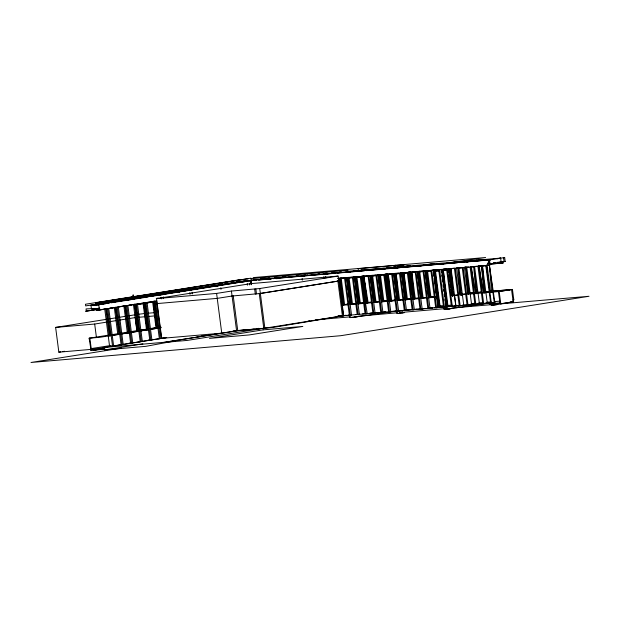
<?xml version="1.0" encoding="UTF-8"?>
<svg xmlns="http://www.w3.org/2000/svg" width="620" height="620" viewBox="0 0 620 620"><rect width="100%" height="100%" fill="white"/><g stroke="black" fill="none" stroke-linecap="round" stroke-linejoin="round"><path stroke-width="0.93" d="M251.557 284.084L251.077 280.411L254.665 279.845L490.412 259.718L486.452 265.608L485.801 265.693L337.559 278.504M393.413 267.429L395.281 265.112L395.552 267.243M401.93 266.778L403.713 264.748L358.151 268.685L358.391 270.537L406.441 266.236M134.78 296.616L133.083 297.422L132.804 295.283L133.292 294.787L133.556 296.81M394.622 268.142L404.589 264.67L394.514 268.166L394.46 267.755M465.473 267.282L465.845 267.158L469.077 292.09M489.11 265.213L490.04 265.058L489.769 262.958L487.839 263.097M476.307 304.226L475.842 304.366L470.983 266.972L475.742 293.733L476.819 293.562L474.571 266.399L479.43 303.8L474.959 304.443L470.1 267.05L472.432 266.678M499.34 262.407L501.138 262.035L500.627 258.091L478.919 259.974M99.293 309.21L96.441 309.752L96.519 310.318L97.549 310.24M156.294 298.414L158.193 298.057M240.847 282.402L246.551 281.317L239.863 282.356M175.258 340.884L145.785 346.347L104.85 349.882L104.54 347.448M197.121 336.838L199.02 336.482M200.919 336.133L202.825 335.784M414.501 309.504L412.168 309.868L407.309 272.474L408.611 272.265L410.549 287.145L408.611 272.265M465.798 267.251L468.464 266.925M478.919 266.189L477.95 266.368L482.81 303.761L486.398 303.196M497.031 258.749L500.627 258.091M103.463 348.649L93.078 350.315L104.842 349.161M250.868 284.154L250.387 280.48L247.45 280.736L95.635 303.544L95.55 302.87L250.891 278.178L251.201 280.55L256.641 280.085L254.719 280.248M105.881 301.281L136.501 296.554L135.424 296.732M134.587 296.724L165.207 291.997L164.13 292.167M163.292 292.16L193.913 287.44L192.835 287.61M191.999 287.603L222.619 282.883L221.542 283.053M220.704 283.046L248.333 278.659L247.303 278.744M106.718 301.289L107.795 301.119L95.542 302.847M246.752 280.527L240.072 281.589L246.435 281.1M250.387 280.48L96.147 304.792L247.45 280.736L247.504 281.139M95.775 305.234L105.648 303.661L94.852 304.598M107.221 303.413L109.128 303.11M111.042 302.808L148.258 296.903M150.164 296.592L237.956 282.658M246.938 281.224L256.595 279.814M260.4 279.209L263.26 278.752M249.194 280.984L256.525 279.953M260.338 279.349L264.143 278.744M276.442 278.365L278.334 278.062M282.108 277.466L285.882 276.861M282.061 277.605L285.836 277.001M156.55 298.608L216.597 293.415L221.758 333.165L161.712 338.349L156.55 298.608L250.914 283.619L338.078 276.078L338.729 281.046L260.353 293.493L232.074 296.019M303.769 275.729L307.536 275.125M307.489 275.264L301.832 276.163L321.129 274.505M311.263 274.668L313.154 274.365M97.061 309.45L85.63 311.271L99.704 309.086M96.519 310.326L104.741 309.024L109.6 346.417L113.623 345.991L108.764 308.597L108.097 308.621M109.593 308.249L115.39 307.334L119.916 334.203M118.218 306.885L123.884 305.978L127.379 332.94M128.735 305.211L131.564 304.761M136.95 331.421L133.447 304.459L134.525 304.288L139.058 331.158L138.818 329.305M97.278 310.279L106.617 308.861L110.158 335.815M109.546 308.334L116.188 307.342L121.078 344.728M118.218 306.954L124.504 305.954M125.356 305.885L125.759 305.823L130.65 343.209M127.24 305.583L135.323 304.296L140.221 341.69M137.663 303.932L144.491 302.847L147.994 329.801M146.374 302.545L154.465 301.258L159.356 338.652M323.539 274.288L329.197 273.389M332.026 272.94L334.862 272.49M98.394 310.163L156.604 300.995L161.464 338.388L158.518 338.644M325.376 274.133L329.15 273.529M331.979 273.079L335.753 272.482M137.733 304.389L144.561 303.366L137.725 304.451M347.084 272.257L358.406 270.46M348.921 272.095L362.088 270.002M216.597 293.415L231.431 291.059L259.71 288.533L338.078 276.078M409.355 265.771L394.173 268.181L404.829 266.522M396.017 268.026L410.525 265.724M417.725 266.151L432.233 263.841M339.954 278.682L339.256 278.791L344.658 278.326M340.155 278.651L344.79 278.24M352.439 277.125L346.704 277.621L351.517 315.022L350.261 315.224L345.402 277.83L348.068 277.427M419.562 265.988L434.744 263.578M358.112 314.542L353.253 277.148L360.29 276.45M362.894 276.187L361.103 276.474L367.218 313.666M361.259 276.892L362.289 276.729M441.269 264.112L458.289 261.539L443.106 263.957M373.806 313.185L368.954 275.792L370.249 275.582L375.061 312.984M386.454 274.087L383.764 274.513L388.624 311.906L390.957 311.535L389.213 311.69M391.84 311.457L389.507 311.829L384.648 274.435L386.446 274.149M384.803 274.854L385.834 274.691M465.76 261.927L481.833 259.509L466.651 261.919M391.887 274.172L386.345 274.722L391.755 274.257M397.358 311.155L392.499 273.753L394.832 273.389L398.335 300.344L396.165 274.125M91.233 349.378L58.846 352.175L55.63 327.406L107.996 319.091M109.903 318.788L127.046 316.068M128.945 315.766L135.609 314.704M138.469 314.255L145.142 313.472M399.729 273.49L394.196 274.04L399.598 273.575M405.201 310.473L400.35 273.079L406.48 272.451M407.309 272.474L410.006 272.048M407.58 272.808L402.047 273.366L407.449 272.901M416.64 309.225L413.052 309.791L408.193 272.397L409.99 272.118M408.347 272.815L409.378 272.653M488.358 260.044L504.672 257.533L505.184 261.477L488.87 263.981L488.568 261.617M418.376 271.351L415.16 271.8L420.019 309.194L424.491 308.543M418.639 271.862L417.74 272.01L423.15 271.537M428.753 308.435L423.894 271.041L430.931 270.343M423.894 271.041L426.56 270.646L429.993 297.081L434.496 296.693M433.55 270.01L430.861 270.436L435.713 307.838L438.046 307.466L436.759 293.973M55.63 327.406L94.682 324.035L116.397 320.587M119.234 320.137L127.728 318.788M129.619 318.486L135.284 317.587L137.012 330.925M443.602 305.846L439.022 306.241L434.465 271.165L439.541 270.692M449.5 268.677L451.027 268.437L455.886 305.831L451.414 306.481L446.555 269.08M458.878 267.755L455.289 268.328L460.141 305.722L463.737 305.156L458.878 267.755L461.125 294.919L460.048 295.089L456.591 268.119M451.941 305.094L446.873 305.567L442.316 270.49L447.384 270.018M468.085 294.314L465.845 267.158L462.257 267.724L467.108 305.118L471.58 304.474L466.728 267.081L468.968 294.237L467.891 294.407L464.434 267.445M473.649 266.569L472.618 266.74L478.02 266.267M482.422 265.724L484.67 292.88L483.592 293.051L478.834 266.29L483.693 303.684L487.281 303.118L482.422 265.724L477.95 266.368L481.539 265.802L484.53 288.812M494.52 303.901L500.317 303.49L495.14 304.312L489.389 265.12L485.801 265.693L490.66 303.087L494.9 302.459L493.218 302.606L493.528 305.04M489.909 264.182L503.316 262.958L489.854 264.12M91.094 350.486L89.125 338.226L109.128 335.048M111.77 334.684L118.459 333.622M121.295 333.173L127.224 332.18M130.82 331.661L137.702 330.514M140.345 330.15L147.049 329.081M149.908 328.631L156.751 327.492M140.244 330.437L147.924 329.282L140.236 330.499M150.668 328.786L157.495 327.763L150.66 328.848M159.379 327.461L161.084 327.19M129.541 332.599L100.014 337.288L89.125 338.226M131.448 332.297L139.066 331.088M140.972 330.786L142.879 330.483M144.785 330.181L146.684 329.871M152.404 328.964L155.008 328.631M111.6 335.583L119.73 334.296L118.846 334.374L115.39 307.334M120.799 334.126L129.293 332.777L128.41 332.855L124.953 305.807L126.387 305.66M130.735 332.545L138.865 331.258L137.981 331.336L134.525 304.288M140.306 331.026L148.436 329.739L144.894 302.777L145.964 302.684L150.815 340.086L147.878 340.334L149.978 340.078M150.373 329.422L157.999 328.213L154.465 301.258M159.449 327.988L161.154 327.716M348.153 304.156L342.62 304.707L348.022 304.242M356.004 303.474L350.471 304.033L355.872 303.56M366.234 303.196L362.406 276.264L365.909 303.226L366.939 303.056L363.436 276.101M58.846 352.175L60.744 351.873M62.651 351.571L64.558 351.269M390.763 311.628L389.406 301.196L390.484 301.026L388.314 274.8M91.218 348.603L110.283 345.572M398.614 310.953L397.257 300.514L398.66 300.32L395.227 273.877M109.6 346.417L110.678 346.247M138.306 341.86L139.384 341.69M166.098 337.582L102.695 347.611L102.936 349.463M166.702 337.575L104.315 347.471L164.362 342.279L237.747 330.623L264.872 328.274L259.71 288.533M406.457 310.271L405.1 299.84L406.511 299.638L403.078 273.203M408.193 272.397L412.951 299.158L414.361 298.956L410.928 272.521L409.897 272.684L415.299 272.219M426.645 297.368L421.112 297.925L426.514 297.453M90.722 350.517L103.393 348.541M429.993 297.081L428.955 297.244L435.263 296.701M436.162 296.554L436.689 297.026L436.069 289.54M104.85 349.882L142.894 343.844M121.474 348.115L31 362.483L340.667 335.714L589 296.275L451.879 308.055M458.436 294.771L453.716 295.469L454.452 295.399L455.808 305.838M462.071 294.19L466.1 293.5M257.021 328.647L258.928 328.344M308.101 321.067L309.659 320.827M260.09 328.848L187.341 340.403L163.649 342.457L236.398 330.902L273.707 327.321L345.999 315.332M345.115 315.41L263.795 328.368L259.276 293.586L338.908 280.938L343.426 315.719M350.726 315.084L349.378 315.301L344.519 277.907M484.251 292.81L499.178 291.54L512.453 289.424L513.81 299.863L512.918 300.003M359.453 314.332L357.228 314.619L352.369 277.225M366.42 313.728L365.079 313.945L360.22 276.543L362.553 276.179L365.327 297.561M367.303 313.65L365.963 313.867L361.189 276.365L363.816 294.004M375.154 312.976L372.922 313.263L368.071 275.869M383.005 312.294L380.773 312.589L375.914 275.187M385.245 311.938L383.989 312.139L385.733 311.984M349.696 315.177L350.013 317.611L352.253 317.254M350.013 317.611L357.531 316.626L354.586 316.882M400.063 310.659L396.474 311.224L391.615 273.831M403.891 310.326L399.729 310.853L400.047 313.286L404.62 312.558L402.411 312.751M408.789 309.899L404.318 310.55L399.466 273.156M439.022 306.241L439.518 306.164L434.961 271.087M432.341 307.869L427.87 308.512L423.011 271.118M446.873 305.567L447.361 305.49L442.812 270.413M352.951 317.355L396.785 311.101L397.102 313.542L401.675 312.813M338.024 316.185L492.652 302.816L492.838 304.211L491.288 305.397L497.55 304.521L491.288 305.397L490.97 302.963L444.199 309.465L443.881 307.032L446.121 306.675L446.439 309.109M447.152 306.59L443.564 307.156L438.704 269.762M447.811 306.621L446.826 306.776L447.136 309.21L451.716 308.489L444.199 309.465M460.606 305.583L459.265 305.8L454.406 268.406M457.002 307.543L458.909 307.241M512.422 301.925L500.038 303.893L498.441 291.601L510.826 289.633L493.528 291.129M455.375 262.004L485.6 257.517L253.185 277.605M107.57 347.146L91.334 349.51L89.861 338.163M345.402 277.83L347.037 277.589L350.54 304.552M353.253 277.148L354.888 276.915L358.391 303.87M368.954 275.792L370.582 275.559L374.085 302.513M392.499 273.753L394.126 273.521L397.629 300.483M400.35 273.079L401.977 272.839L405.48 299.801M464.768 267.414L463.14 267.646L467.992 305.048M479.95 266.026L481.539 265.802L483.786 292.958M487.39 265.484L485.801 265.693L486.522 266.166L491.311 303.033M250.96 278.698L347.836 270.32L348.022 271.769M504.672 257.533L503.541 257.633L504.052 261.57L505.184 261.477M260.648 278.837L262.454 278.682M267.949 278.21L269.832 278.047M274.551 277.636L276.442 277.473M282.108 276.985L283.991 276.822M296.213 275.768L298.104 275.606M303.761 275.11L305.652 274.947M317.874 273.893L319.757 273.73M325.423 273.242L327.306 273.079M332.026 272.668L333.917 272.505M339.528 272.017L341.419 271.854M346.138 271.452L358.406 270.39M361.189 270.149L384.299 268.15M386.221 267.987L391.034 267.569M392.964 267.398L398.738 266.902M400.667 266.732L477.082 260.129M251.077 280.411L490.412 259.718M258.571 279.915L271.079 278.837M273.002 278.667L285.518 277.589M287.44 277.419L299.948 276.342M323.051 274.342L335.56 273.257M337.489 273.094L349.998 272.01M351.865 271.847L364.413 270.762M366.079 270.622L385.981 268.902M387.485 268.77L400.264 267.67M401.907 267.522L414.633 266.422M416.322 266.274L443.385 263.942M445.16 263.787L450.089 263.361M451.887 263.206L457.754 262.694M459.583 262.539L464.465 262.113M466.31 261.958L489.49 259.943M236.731 281.945L238.382 281.798L85.676 305.9L85.459 304.25L241.064 279.535L244.869 279.512M236.142 282.154L238.708 281.937M240.537 281.774L242.366 281.62M244.195 281.457L246.024 281.302M220.472 285.425L205.778 286.858L218.232 285.781M502.037 261.896L503.169 261.795M493.419 262.702L495.349 262.539M497.193 262.376L502.975 261.88M488.87 263.981L490.002 263.887L489.692 261.462L488.8 260.516M180.97 290.92L191.766 289.982M189.526 290.338L177.072 291.416L179.312 291.059L179.521 292.64M426.56 270.646L429.73 297.631L427.482 270.475L430.97 297.321M435.814 269.839L439.301 269.545M442.796 269.243L446.276 268.94M450.104 268.607L454.607 268.22M457.622 267.956L462.45 267.538M464.101 267.305L465.845 267.158M471.076 266.701L477.253 266.259M478.927 266.026L484.197 265.662M486.003 265.507L489.389 265.12L494.249 302.513M348.409 304.738L342.317 305.265L338.861 278.303L344.588 277.806M363.638 276.156L369.04 275.691M371.481 275.481L375.983 275.086M382.912 312.31L378.099 274.908L383.834 274.412M391.685 273.73L385.95 274.226L389.453 301.188L395.498 300.669M403.349 299.987L397.257 300.514L393.801 273.552L398.629 273.133M416.129 271.622L409.495 272.196L414.307 309.597M426.893 297.957L420.802 298.483L417.345 271.513L423.08 271.017M437.945 307.543L433.582 270.072L439.673 269.545M443.168 269.243L446.656 268.94M449.973 268.692L454.475 268.305M456.917 268.096L463.225 267.546M480.136 266.089L484.972 265.67M353.54 277.481L347.107 278.117L353.408 277.566M360.491 276.884L354.95 277.435L360.36 276.969M368.334 276.202L362.801 276.76L368.203 276.288M375.286 275.606L370.651 276.078L376.053 275.613M382.23 275.001L378.502 275.396L383.904 274.931M411.827 272.444L415.431 272.133M423.282 271.452L418.779 271.847L422.143 297.763M431.125 270.777L425.591 271.328L430.993 270.863M163.06 294.547L148.366 295.98L159.906 294.981M434.465 271.165L439.045 270.769M442.316 270.49L446.896 270.095M134.354 299.103L119.66 300.537L132.107 299.46M95.759 305.234L92.853 305.482L103.4 304.017L90.954 305.094L91.466 309.039L99.34 308.357M144.491 302.847L143.646 302.917L147.149 329.879L148.436 329.739L149.792 340.171M133.447 304.459L136.392 304.211L141.251 341.604M125.984 305.722L124.953 305.807L129.487 332.684M124.907 305.892L126.821 305.73L131.68 343.124L128.735 343.379L132.758 342.953L127.898 305.559M95.364 308.543L96.1 308.473L86.064 308.907L86.358 311.209M97.929 308.318L99.758 308.163M157.193 303.567L217.24 298.375L233.228 295.833L237.747 330.623M105.772 308.93L107.686 308.768L112.546 346.162M148.01 313.224L153.737 312.728M136.237 317.502L145.808 316.673M148.676 316.425L154.419 315.929M469.844 293.113L473.634 292.787M475.532 292.617L481.221 292.129L466.837 293.438M485.956 291.718L491.652 291.229M493.543 291.059L512.453 289.424M485.902 291.788L491.621 291.292M363.855 302.8L358.321 303.351L364.622 302.808M371.706 302.118L366.172 302.676L371.574 302.204M379.548 301.444L374.015 301.994L379.417 301.529M387.399 300.762L381.866 301.312L388.167 300.77M395.25 300.088L389.716 300.638L395.118 300.173M403.101 299.406L397.56 299.956L402.969 299.491M410.944 298.724L405.41 299.282L411.719 298.731M418.795 298.05L413.261 298.6L418.663 298.135M454.7 295.36L458.513 295.035M462.326 294.702L466.139 294.376M469.952 294.043L473.765 293.717M475.672 293.547L482.344 292.973M356.26 304.063L350.161 304.591L346.704 277.621M364.692 303.327L358.011 303.909L354.555 276.938L359.368 314.348M365.862 303.226L371.954 302.7M379.804 302.025L373.705 302.552L370.249 275.582M388.236 301.289L381.556 301.87L378.099 274.908M405.1 299.84L401.644 272.87L405.147 299.832L411.781 299.259M412.951 299.158L419.05 298.631M435.333 297.22L428.653 297.801L425.196 270.839L430.009 308.241M157.968 328.22L157.116 328.29L153.62 301.336M440.223 306.288L442.145 306.125M446.95 305.707L448.872 305.544M471.053 303.622L474.866 303.296M478.679 302.963L483.445 302.552M487.258 302.227L491.071 301.894M494.884 301.568L499.65 301.149M513.81 299.863L513.368 299.902L513.616 301.754L510.151 302.056M337.784 316.045L339.667 315.882M341.558 315.719L346.278 315.309M348.161 315.146L350.238 314.968M355.725 314.487L357.763 314.317M362.56 313.898L364.637 313.72M369.357 313.309L372.155 313.069M376.952 312.658L378.967 312.48M383.672 312.077L385.749 311.899M391.352 311.411L399.032 310.744M405.379 310.202L411.564 309.667M412.974 309.543L418.857 309.031M420.197 308.915L425.948 308.419M427.653 308.272L432.667 307.838M434.078 307.714L440.115 307.195M440.975 307.125L446.121 306.675M455.003 305.908L459.714 305.497M462.528 305.257L467.596 304.823M469.239 304.676L475.393 304.149M477.268 303.986L490.668 302.824M110.12 335.815L109.275 335.893L105.819 308.853L110.352 335.722M338.636 316.06L340.38 315.906M342.124 315.758L343.86 315.603M370.031 313.348L371.775 313.193M377.014 312.744L378.75 312.589M445.896 306.784L438.441 307.466L433.582 270.072M453.251 306.187L446.284 306.792L441.432 269.39L439.588 269.685L444.447 307.078M478.175 303.994L485.142 303.397M494.008 303.451L499.774 302.955M315.58 319.835L350.292 316.836M358.29 316.216L397.35 312.767M402.217 312.348L446.361 308.528M397.102 313.542L400.047 313.286M233.004 330.933L234.926 330.762M236.848 330.599L254.169 329.104M158.472 338.729L160.386 338.567L155.527 301.165L153.218 301.397L156.713 328.36L157.565 328.282L154.062 301.328M150.273 340.054L151.892 339.915L147.041 302.513M139.337 341.767L142.329 341.434L137.47 304.033L136.803 304.063M492.001 302.87L492.59 302.824M258.571 279.969L264.353 279.543M267.243 279.326L271.095 279.047M275.908 278.69L278.798 278.481M489.692 304.234L491.621 304.102M117.668 307.101L118.335 307.078L123.186 344.472L119.172 344.898L122.109 344.642L117.258 307.249L114.312 307.505L117.816 334.459M492.993 302.715L493.388 302.7M443.881 307.032L447.136 309.21M384.648 274.435L389.406 301.196M364.118 279.721L363.808 275.978L368.195 302.862M438.077 297.778L438.34 299.677M438.596 301.568L438.991 304.412M511.562 289.571L513.159 301.863L500.774 303.823L499.178 291.54M502.27 261.935L502.425 263.097M484.778 290.726L485.026 292.648M476.431 287.572L473.688 266.476L475.935 293.64M476.679 289.494L477.051 292.369M460.986 290.85L457.994 267.832L460.242 294.996M461.233 292.764L461.606 295.639M452.887 289.61L450.143 268.514L452.825 296.469M453.135 291.524L453.507 294.399M448.888 268.716L452.499 296.523M448.524 269.747L448.896 272.63M449.143 274.544L449.515 277.419M449.764 279.341L450.136 282.216M450.391 284.13L450.763 287.006M451.011 288.928L451.383 291.803M451.631 293.717L451.879 295.639M452.298 306.404L447.439 269.01L448.74 268.801L452.197 295.763L453.274 295.593L451.027 268.437M449.306 308.279L449.384 308.853M447.911 305.551L443.3 270.072L445.3 291.284M442.672 272.072L442.417 270.149L442.571 272.087M443.044 274.947L443.292 276.861M443.664 279.736L443.912 281.658M441.921 269.312L446.78 306.706L446.137 299.964M441.161 270.351L441.417 272.265M441.789 275.14L442.037 277.062M442.409 279.938L442.657 281.86M443.029 284.735L443.285 286.649M443.657 289.524L443.904 291.447M444.276 294.322L444.525 296.236M444.896 299.119L445.152 301.033M445.524 303.909L445.772 305.831M435.449 270.738L440.123 306.722M434.93 273.591L435.294 276.38M435.535 278.24L435.775 280.093M436.139 282.883L436.503 285.673M436.743 287.533L437.1 290.323M437.464 293.113L437.704 294.973M433.675 273.784L434.039 276.574M434.279 278.434L436.689 297.026M435.542 290.78L435.798 292.694M425.521 270.808L429.025 297.763M427.196 287.618L427.451 289.532M423.119 297.995L419.632 271.149L421.879 298.313L418.5 272.281M417.679 271.483L421.174 298.445M418.221 277.001L418.461 278.861M417.345 271.513L422.158 308.915M416.043 271.723L420.903 309.117M411.905 272.785L415.268 298.677M410.525 272.025L414.028 298.987L411.858 272.769M409.828 272.165L413.331 299.127M412.54 294.415L409.316 272.133L412.122 293.772M412.37 295.694L412.625 297.608M408.286 272.296L409.223 279.535M409.471 281.457L409.719 283.379M404.062 273.466L407.425 299.359M402.682 272.707L406.178 299.669L404.015 273.443M403.969 289.517L404.209 291.377M404.279 294.454L404.527 296.368M401.969 310.496L402.287 312.929M396.203 274.118L399.59 300.142M395.204 273.265L396.575 283.813M396.769 285.347L397.257 289.067M393.801 273.552L397.304 300.506M388.36 274.792L391.848 301.669M389.221 288.323L387.353 273.939L387.663 277.69M389.531 290.672L389.771 292.531M387.384 274.559L390.817 300.995M386.981 274.063L390.484 301.026M386.283 274.203L389.779 301.157M388.996 296.453L385.764 274.172L388.577 295.81M389.236 298.313L389.476 300.173M388.825 297.724L389.073 299.646M384.733 274.335L385.679 281.573M385.927 283.495L386.175 285.417M383.888 301.506L380.385 274.544L382.633 301.7L379.13 274.745M381.122 287.083L379.502 274.621L380.122 282.115M381.37 289.005L381.75 291.88M379.463 274.714L382.966 301.676M381.935 301.839L378.433 274.877L376.797 275.11L381.656 312.511M376.038 302.18L372.543 275.226L374.782 302.382L371.287 275.42M373.651 290.64L371.659 275.296L372.124 280.914M371.613 275.396L375.115 302.351M371.729 285.727L371.969 287.579M373.256 300.041L373.504 301.963M363.808 275.978L367.296 302.824M363.769 276.071L367.265 303.033M365.567 299.413L365.815 301.274M362.219 276.202L365.033 297.84M365.281 299.762L365.529 301.684M360.329 303.428L356.841 276.582L359.089 303.738L355.586 276.776M359.422 303.707L355.958 276.652L356.5 283.208M357.484 298.236L357.724 300.096M352.478 304.102L348.99 277.256L351.238 304.42L347.735 277.458M351.501 303.87L348.107 277.334L348.572 282.953M348.184 287.757L348.425 289.618M347.836 287.68L348.084 289.602M344.635 304.784L341.147 277.938L343.387 305.094L340.008 279.062M343.651 304.544L340.264 278.016L340.574 281.759M339.187 278.272L342.69 305.234M342.023 301.452L342.263 303.312M338.861 278.303L343.666 315.704M339.411 286.494L339.659 288.416M337.822 280.535L342.411 315.898M325.686 276.497L325.887 278.078M323.841 276.66L324.051 278.233M302.142 278.535L302.343 280.108M255.82 288.866L256.471 293.826L255.308 294.012L254.665 289.052M251.038 280.829L251.549 284.766M249.504 283.348L249.705 284.929M247.248 283.588L247.45 285.169M231.431 291.059L236.592 330.809M220.782 287.788L220.983 289.37M192.076 292.353L192.278 293.926M189.828 292.71L190.038 294.283M163.37 296.91L163.572 298.483M161.123 297.267L161.332 298.84M153.551 301.894L156.922 327.81M153.396 301.909L156.759 327.825M152.59 301.421L156.085 328.383M144.894 302.777L148.397 329.739M144.049 302.854L147.552 329.809M143.987 303.413L147.351 329.329M143.825 303.428L147.188 329.344M143.142 303.87L146.522 329.902M135.679 305.133L136.036 307.923M136.284 309.783L138.578 327.445M98.743 304.567L99.456 310.062M94.682 324.035L96.418 337.365M487.103 265.484L490.56 292.446L491.637 292.276L489.389 265.12M479.252 266.158L481.159 281.038M481.399 282.898L481.639 284.758M471.401 266.84L473.192 280.79M473.432 282.65L473.664 284.51M361.522 276.342L363.428 291.222M448.617 270.715L448.841 272.637M449.175 275.52L449.399 277.442M445.486 293.214L445.764 296.104M445.253 300.041L445.617 303.893M434.907 274.691L435.093 276.621M435.372 279.512L435.558 281.441M435.922 285.293L436.108 287.223M436.387 290.113L436.573 292.043M427.335 278.264L426.599 270.545L427.219 278.039M427.521 280.186L427.8 283.077M428.079 285.975L428.257 287.897M418.841 272.188L419.763 281.829M420.042 284.719L420.228 286.649M421.15 296.29L421.337 298.22M410.99 272.87L411.827 281.542M412.006 283.472L412.192 285.401M403.147 273.552L403.791 280.294M403.976 282.224L404.256 285.115M404.527 288.005L404.713 289.935M435.302 280.17L435.457 282.046M435.689 284.851L435.914 287.665M418.825 272.165L419.291 277.783M419.446 279.659L419.6 281.526M410.975 272.839L411.672 281.271M412.447 290.633L412.602 292.508M403.132 273.521L403.674 280.077M403.907 282.883L404.062 284.758M395.281 274.203L395.669 278.884M395.901 281.689L396.056 283.565M387.818 279.558L388.128 283.309M388.903 292.671L389.058 294.547M389.368 298.29L389.523 300.165M380.354 284.921L380.51 286.797M372.279 282.79L372.589 286.533M364.273 281.596L364.583 285.339M365.358 294.709L365.513 296.577M365.746 299.39L365.901 301.266M356.81 286.959L356.965 288.827M357.74 298.197L357.895 300.065M348.727 284.828L348.959 287.633M340.729 283.635L340.961 286.44M342.201 301.428L342.356 303.296M153.28 301.917L146.452 303.002L154.124 301.847L153.28 301.917M434.078 269.995L431.745 270.367L436.596 307.76L438.929 307.388L434.078 269.995M263.089 329.863L209.467 338.381L249.201 334.94L302.824 326.43L263.089 329.863M459.125 307.156L456.266 307.605L459.064 307.179M395.599 267.592L393.46 267.778L395.661 268.065L395.599 267.592M411.029 290.865L410.789 289.005L410.998 290.865M386.996 289.176L385.067 274.303L386.973 289.183"/></g></svg>
